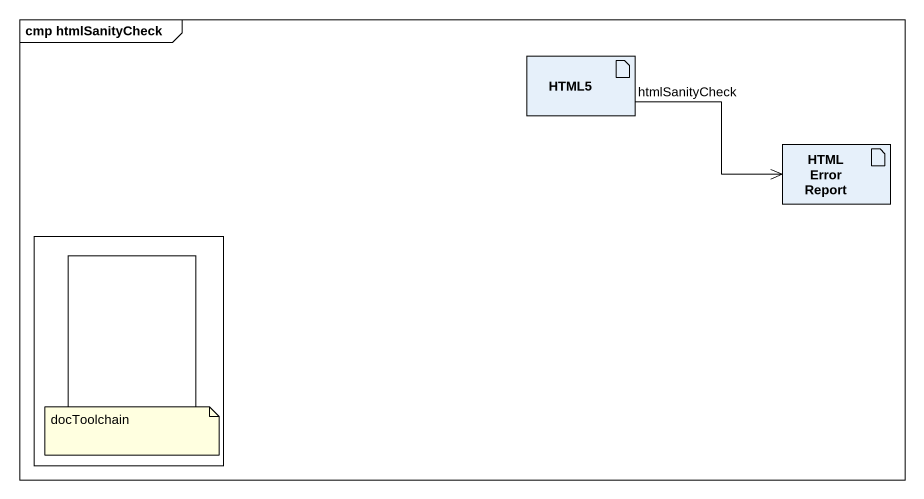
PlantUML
@startuml
mainframe cmp htmlSanityCheck
artifact HTML5
artifact "HTML Error Report" as HTML_Error_Report
rectangle " " as rectangle1 #FFFFFF {
  rectangle " " as rectangle2
}
HTML5 -right-> HTML_Error_Report : htmlSanityCheck
note as N1
  docToolchain
end note
@enduml
